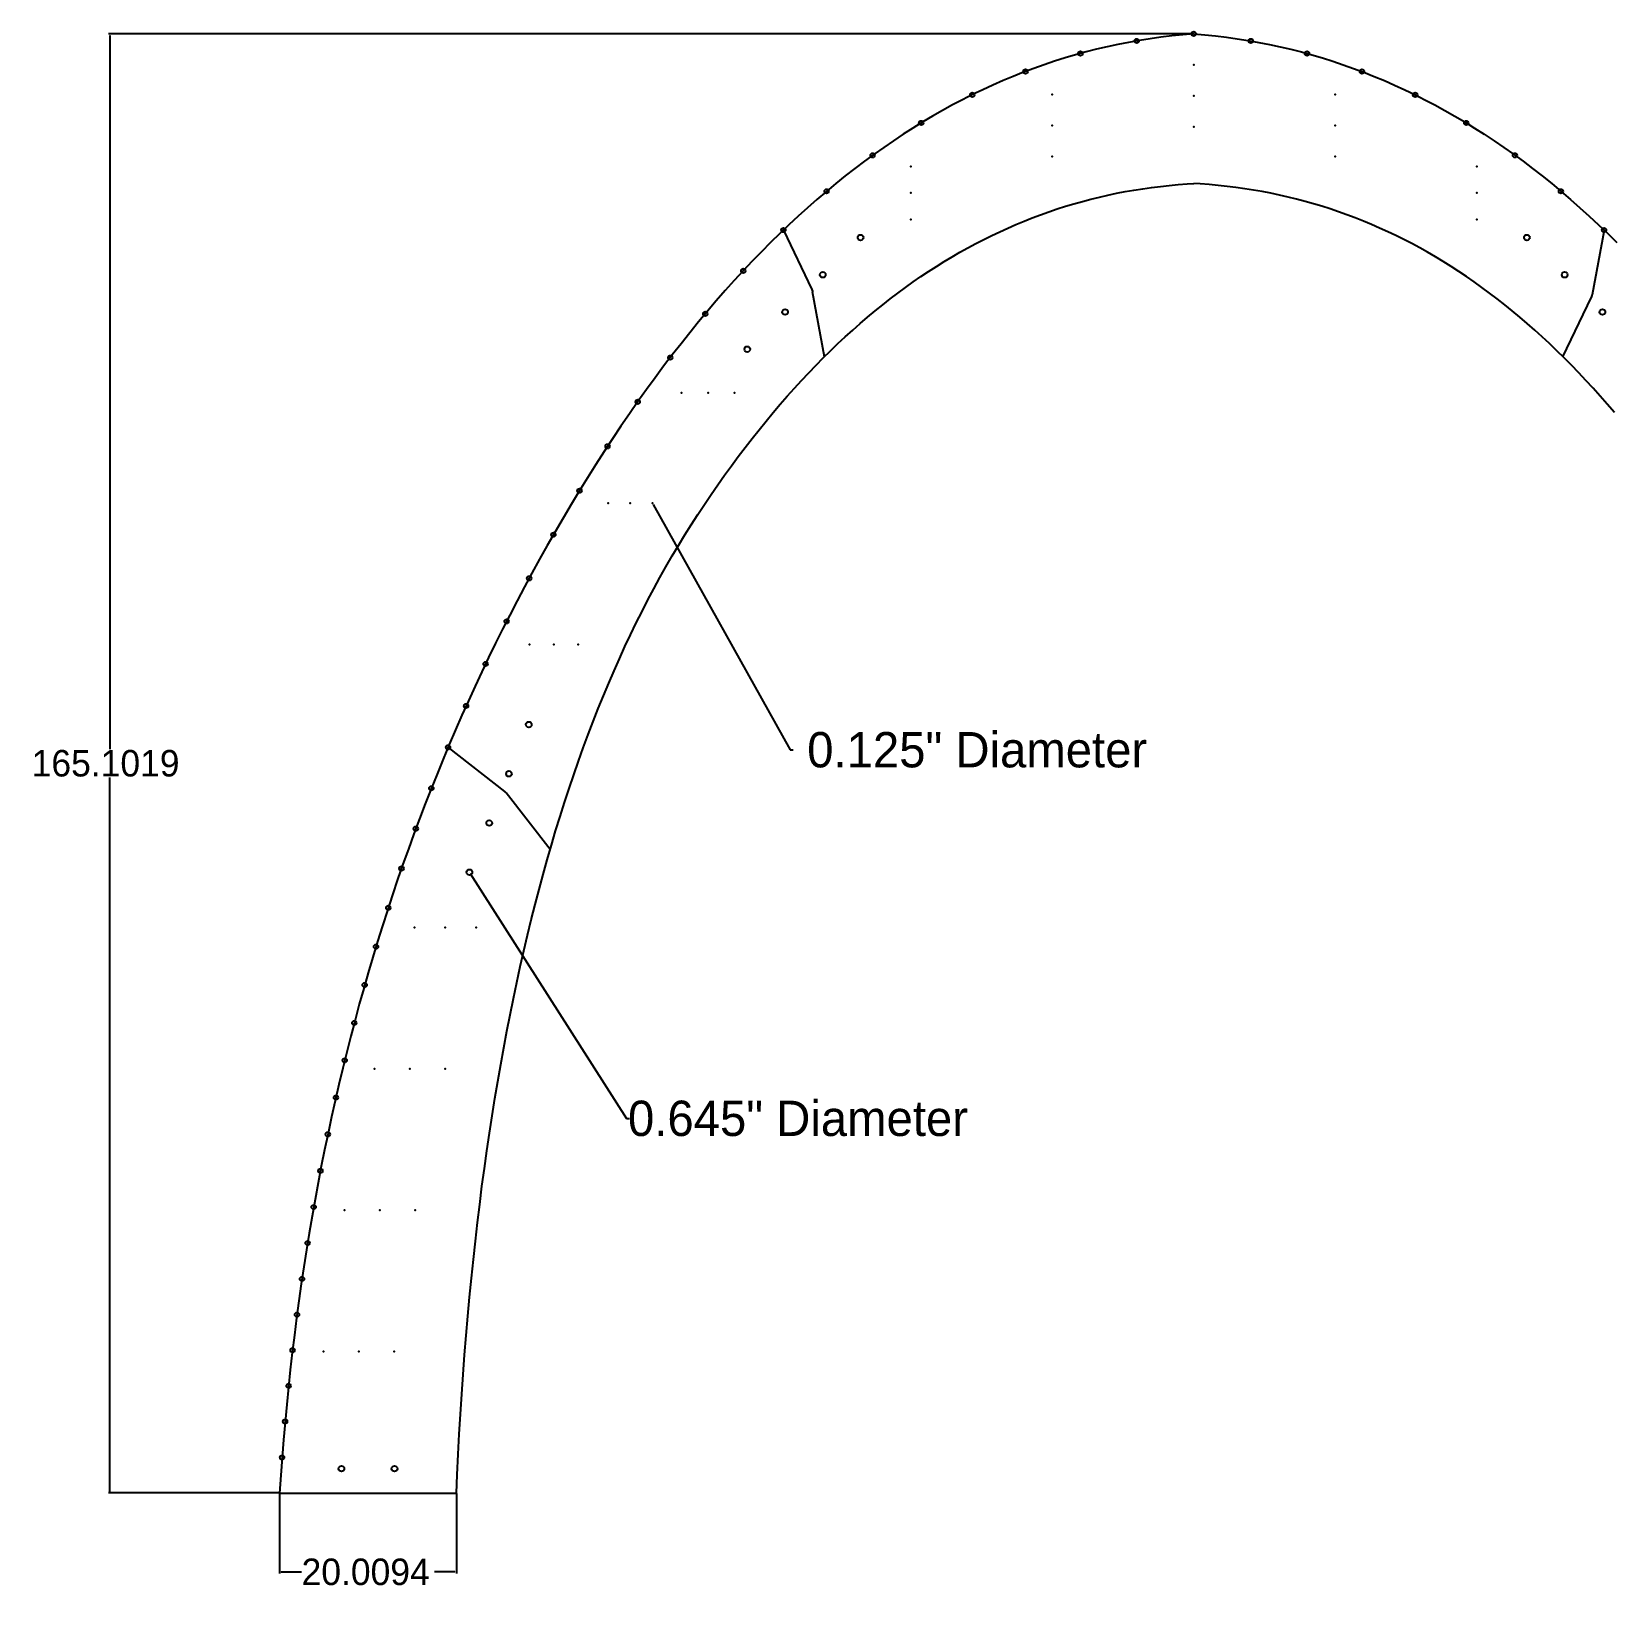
# Model space of a CAD drawing. Extents: x 1 to 322, y 1 to 270.
# Drawn here: x 35.4 to 214.5, y 93.4 to 270.1 of the extents above; entities that cross this region are included whole.
import ezdxf

# ---------------------------------------------------------------- set-up
doc = ezdxf.new("R2010")
doc.units = 0
doc.layers.get('0').update_dxf_attribs({"linetype": 'CONTINUOUS'})
doc.layers.get('DEFPOINTS').update_dxf_attribs({"linetype": 'CONTINUOUS'})
for name, color, linetype in [('ANNOTATION', 7, 'CONTINUOUS'), ('DRILLING', 3, 'CONTINUOUS'), ('RIB_INDICATION', 1, 'CONTINUOUS')]:
    doc.layers.add(name, color=color, linetype=linetype)
doc.dimstyles.get("Standard").update_dxf_attribs({"dimtxt": 0.18, "dimasz": 0.18, "dimexe": 0.18, "dimexo": 0.0625, "dimgap": 0.09, "dimtad": 0, "dimtih": 1, "dimtoh": 1, "dimzin": 0, "dimcen": 0.09, "dimazin": 3, "dimtfac": 1, "dimtofl": 0, "dimtmove": 0, "dimatfit": 3})

# ---------------------------------------------------------------- blocks, each defined once
blk = doc.blocks.new('*U166')
at = {"layer": 'ANNOTATION', "linetype": 'BYBLOCK'}
blk.add_line((121.21, 188.83), (121.57, 188.83), dxfattribs=at)
blk.add_lwpolyline([(105.71, 216.6), (121.21, 188.83)], dxfattribs=at)
at = {"layer": 'ANNOTATION'}
blk.add_solid([(105.69, 216.58), (105.63, 216.76), (105.74, 216.61)], dxfattribs=at)
blk.add_text(' 0.125" Diameter', height=4, dxfattribs=at).set_placement((121.66, 186.86))
blk = doc.blocks.new('*U169')
at = {"layer": 'ANNOTATION', "linetype": 'BYBLOCK'}
blk.add_line((102.7, 147.12), (103.06, 147.12), dxfattribs=at)
blk.add_lwpolyline([(85.03, 174.84), (102.7, 147.12)], dxfattribs=at)
at = {"layer": 'ANNOTATION'}
blk.add_solid([(85.01, 174.83), (84.94, 175), (85.06, 174.86)], dxfattribs=at)
blk.add_text('0.645" Diameter', height=4, dxfattribs=at).set_placement((102.87, 145.15))
blk = doc.blocks.new('*U81')
at = {"layer": 'DRILLING'}
blk.add_point((0, 0), dxfattribs=at)
blk = doc.blocks.new('*U83')
at = {"layer": 'DRILLING', "color": 0, "linetype": 'BYBLOCK'}
for p in [(0, 0), (4, 0), (8, 0)]:
    blk.add_blockref('*U81', p, dxfattribs=at)
blk = doc.blocks.new('*U84')
at = {"layer": 'DRILLING'}
blk.add_point((0, 0), dxfattribs=at)
blk = doc.blocks.new('*U85')
at = {"layer": 'DRILLING', "color": 0, "linetype": 'BYBLOCK'}
for p in [(0, 0), (4, 0), (8, 0)]:
    blk.add_blockref('*U84', p, dxfattribs=at)
blk = doc.blocks.new('*U86')
at = {"layer": 'DRILLING'}
blk.add_point((0, 0), dxfattribs=at)
blk = doc.blocks.new('*U87')
at = {"layer": 'DRILLING', "color": 0, "linetype": 'BYBLOCK'}
for p in [(0, 0), (4, 0), (8, 0)]:
    blk.add_blockref('*U86', p, dxfattribs=at)
blk = doc.blocks.new('*U88')
at = {"layer": 'DRILLING'}
blk.add_point((0, 0), dxfattribs=at)
blk = doc.blocks.new('*U89')
at = {"layer": 'DRILLING', "color": 0, "linetype": 'BYBLOCK'}
for p in [(0, 0), (3.5, 0), (7, 0)]:
    blk.add_blockref('*U88', p, dxfattribs=at)
blk = doc.blocks.new('*U90')
at = {"layer": 'DRILLING'}
blk.add_point((0, 0), dxfattribs=at)
blk = doc.blocks.new('*U91')
at = {"layer": 'DRILLING', "color": 0, "linetype": 'BYBLOCK'}
for p in [(0, 0), (2.75, 0), (5.5, 0)]:
    blk.add_blockref('*U90', p, dxfattribs=at)
blk = doc.blocks.new('*U92')
at = {"layer": 'DRILLING'}
blk.add_point((0, 0), dxfattribs=at)
blk = doc.blocks.new('*U93')
at = {"layer": 'DRILLING', "color": 0, "linetype": 'BYBLOCK'}
for p in [(0, 0), (2.5, 0), (5, 0)]:
    blk.add_blockref('*U92', p, dxfattribs=at)
blk = doc.blocks.new('*U94')
at = {"layer": 'DRILLING'}
blk.add_point((0, 0), dxfattribs=at)
blk = doc.blocks.new('*U95')
at = {"layer": 'DRILLING', "color": 0, "linetype": 'BYBLOCK'}
for p in [(0, 0), (3, 0), (6, 0)]:
    blk.add_blockref('*U94', p, dxfattribs=at)
blk = doc.blocks.new('*U96')
at = {"layer": 'DRILLING'}
blk.add_point((0, 0), dxfattribs=at)
blk = doc.blocks.new('*U97')
at = {"layer": 'DRILLING', "color": 0, "linetype": 'BYBLOCK'}
for p in [(0, 0), (3.5, 0), (7, 0)]:
    blk.add_blockref('*U96', p, dxfattribs=at)
blk = doc.blocks.new('*U98')
at = {"layer": 'DRILLING'}
blk.add_point((0, 0), dxfattribs=at)
blk = doc.blocks.new('*U99')
at = {"layer": 'DRILLING', "color": 0, "linetype": 'BYBLOCK'}
for p in [(0, 0), (3, 0), (6, 0)]:
    blk.add_blockref('*U98', p, dxfattribs=at)
blk = doc.blocks.new('*U114')
at = {"layer": 'DRILLING'}
blk.add_point((0, 0), dxfattribs=at)
blk = doc.blocks.new('*U115')
at = {"layer": 'DRILLING', "color": 0, "linetype": 'BYBLOCK'}
for p in [(0, 0), (3.5, 0), (7, 0)]:
    blk.add_blockref('*U114', p, dxfattribs=at)
blk = doc.blocks.new('*U116')
at = {"layer": 'DRILLING'}
blk.add_point((0, 0), dxfattribs=at)
blk = doc.blocks.new('*U117')
at = {"layer": 'DRILLING', "color": 0, "linetype": 'BYBLOCK'}
for p in [(0, 0), (3, 0), (6, 0)]:
    blk.add_blockref('*U116', p, dxfattribs=at)
blk = doc.blocks.new('*U118')
at = {"layer": 'DRILLING'}
blk.add_point((0, 0), dxfattribs=at)
blk = doc.blocks.new('*U119')
at = {"layer": 'DRILLING', "color": 0, "linetype": 'BYBLOCK'}
for p in [(0, 0), (3.5, 0), (7, 0)]:
    blk.add_blockref('*U118', p, dxfattribs=at)
blk = doc.blocks.new('*U171')
at = {"layer": 'ANNOTATION', "color": 0}
blk.add_text('20.0094', height=3, dxfattribs=at).set_placement((65.94, 94.34))
blk = doc.blocks.new('*D158')
at = {"layer": 'ANNOTATION', "color": 0}
for p, q in [((63.45, 104.69), (63.45, 95.64)), ((83.46, 104.69), (83.46, 95.64)), ((63.63, 95.82), (65.94, 95.82)), ((83.28, 95.82), (80.97, 95.82))]:
    blk.add_line(p, q, dxfattribs=at)
for points in [[(63.63, 95.85), (63.63, 95.79), (63.45, 95.82)], [(83.28, 95.85), (83.28, 95.79), (83.46, 95.82)]]:
    blk.add_solid(points, dxfattribs=at)
at = {"layer": 'DEFPOINTS', "color": 0}
for p in [(63.45, 104.76), (83.46, 104.76), (83.46, 95.82)]:
    blk.add_point(p, dxfattribs=at)
blk.add_blockref('*U171', (0, 0))
blk = doc.blocks.new('*U170')
at = {"layer": 'ANNOTATION', "color": 0}
blk.add_text('165.1019', height=3, dxfattribs=at).set_placement((35.4, 185.83))
blk = doc.blocks.new('*D159')
at = {"layer": 'ANNOTATION', "color": 0}
for p, q in [((166.82, 269.86), (44.08, 269.86)), ((44.26, 269.68), (44.26, 188.92)), ((44.26, 104.94), (44.26, 185.7)), ((63.39, 104.76), (44.08, 104.76))]:
    blk.add_line(p, q, dxfattribs=at)
for points in [[(44.23, 269.68), (44.29, 269.68), (44.26, 269.86)], [(44.23, 104.94), (44.29, 104.94), (44.26, 104.76)]]:
    blk.add_solid(points, dxfattribs=at)
at = {"layer": 'DEFPOINTS', "color": 0}
for p in [(44.26, 269.86), (166.88, 269.86), (63.45, 104.76)]:
    blk.add_point(p, dxfattribs=at)
blk.add_blockref('*U170', (0, 0))

msp = doc.modelspace()

# ---------------------------------------------------------------- linework, layer by layer
for p, q in [((120.45125, 247.65269), (123.67954, 240.92443)), ((213.31156, 247.65269), (211.96854, 240.31188)), ((125.10465, 233.33099), (123.76162, 240.67181)), ((208.65816, 233.33099), (211.88645, 240.05925)), ((82.51251, 189.12426), (88.90342, 184.13693)), ((94.06388, 177.57288), (89.07656, 183.96379)), ((63.44897, 104.75536), (83.45837, 104.75536))]:
    msp.add_line(p, q)
for points in [[(166.88141, 269.85726), (165.64123, 269.75332), (164.40593, 269.62702), (163.17552, 269.47835), (161.95, 269.30733), (160.72936, 269.11395), (159.51361, 268.8982), (158.30275, 268.6601), (157.09677, 268.39964), (155.89568, 268.11681), (154.69947, 267.81163), (153.50815, 267.48408), (152.32171, 267.13418), (151.14016, 266.76191), (149.9635, 266.36728), (148.79172, 265.9503), (147.62483, 265.51095), (146.46283, 265.04924), (145.30571, 264.56517), (144.15347, 264.05875), (143.00612, 263.52996), (141.86366, 262.97881), (140.72609, 262.4053), (139.5934, 261.80943), (138.46559, 261.1912), (137.34267, 260.55061), (136.22464, 259.88766), (135.1115, 259.20235), (134.00323, 258.49468), (132.89986, 257.76464), (131.80137, 257.01225), (130.70777, 256.2375), (129.61905, 255.44038), (128.53522, 254.62091), (127.45628, 253.77908), (126.38222, 252.91488), (125.31304, 252.02833), (124.24876, 251.11941), (123.18936, 250.18814), (122.13484, 249.2345), (121.08521, 248.25851), (120.04047, 247.26015), (119.00061, 246.23943), (117.96564, 245.19636), (116.93555, 244.13092), (115.91035, 243.04312), (114.89004, 241.93296), (113.87461, 240.80044), (112.86407, 239.64556), (111.85841, 238.46832), (110.85764, 237.26872), (109.86176, 236.04676), (108.87076, 234.80244), (107.88465, 233.53576), (106.90342, 232.24672), (105.92708, 230.93532), (104.95563, 229.60156), (103.98906, 228.24543), (103.02738, 226.86695), (102.07058, 225.46611), (101.11867, 224.0429), (100.17164, 222.59734), (99.2295, 221.12941), (98.29225, 219.63913), (97.35988, 218.12648), (96.43621, 216.59879), (95.52504, 215.06336), (94.62637, 213.52019), (93.74021, 211.96929), (92.86654, 210.41065), (92.00538, 208.84427), (91.15672, 207.27015), (90.32056, 205.68829), (89.49691, 204.0987), (88.68575, 202.50137), (87.8871, 200.8963), (87.10095, 199.2835), (86.3273, 197.66296), (85.56616, 196.03468), (84.81751, 194.39866), (84.08137, 192.7549), (83.35773, 191.10341), (82.64659, 189.44418), (81.94796, 187.77721), (81.26183, 186.10251), (80.58819, 184.42007), (79.92706, 182.72989), (79.27844, 181.03197), (78.64231, 179.32631), (78.01869, 177.61292), (77.40757, 175.89179), (76.80895, 174.16292), (76.22283, 172.42632), (75.64922, 170.68197), (75.0881, 168.92989), (74.53949, 167.17008), (74.00338, 165.40252), (73.47978, 163.62723), (72.96867, 161.8442), (72.47007, 160.05343), (71.98397, 158.25493), (71.51037, 156.44868), (71.04927, 154.6347), (70.60068, 152.81299), (70.16458, 150.98353), (69.74099, 149.14634), (69.3299, 147.30141), (68.93132, 145.44874), (68.54523, 143.58834), (68.17165, 141.72019), (67.81057, 139.84431), (67.46199, 137.9607), (67.12591, 136.06934), (66.80234, 134.17025), (66.49127, 132.26342), (66.1927, 130.34885), (65.90663, 128.42655), (65.63306, 126.4965), (65.372, 124.55872), (65.12344, 122.61321), (64.88738, 120.65995), (64.66382, 118.69896), (64.45276, 116.73023), (64.25421, 114.75376), (64.06816, 112.76956), (63.89461, 110.77761), (63.73356, 108.77793), (63.58501, 106.77052), (63.44897, 104.75536)], [(166.88141, 269.85726), (168.12159, 269.75332), (169.35688, 269.62702), (170.58729, 269.47835), (171.81281, 269.30733), (173.03345, 269.11395), (174.2492, 268.8982), (175.46007, 268.6601), (176.66604, 268.39964), (177.86714, 268.11681), (179.06334, 267.81163), (180.25467, 267.48408), (181.4411, 267.13418), (182.62265, 266.76191), (183.79931, 266.36728), (184.97109, 265.9503), (186.13798, 265.51095), (187.29999, 265.04924), (188.45711, 264.56517), (189.60934, 264.05875), (190.75669, 263.52996), (191.89915, 262.97881), (193.03673, 262.4053), (194.16942, 261.80943), (195.29722, 261.1912), (196.42014, 260.55061), (197.53817, 259.88766), (198.65132, 259.20235), (199.75958, 258.49468), (200.86295, 257.76464), (201.96144, 257.01225), (203.05505, 256.2375), (204.14376, 255.44038), (205.22759, 254.62091), (206.30654, 253.77908), (207.3806, 252.91488), (208.44977, 252.02833), (209.51406, 251.11941), (210.57346, 250.18814), (211.62797, 249.2345), (212.6776, 248.25851), (213.72235, 247.26015), (214.7622, 246.23943)], [(83.45837, 104.75536), (83.54994, 106.82965), (83.66311, 109.13549), (83.78684, 111.42271), (83.92112, 113.6913), (84.06594, 115.94125), (84.2213, 118.17256), (84.38719, 120.38521), (84.56359, 122.57921), (84.7505, 124.75453), (84.94792, 126.91117), (85.15582, 129.04913), (85.37421, 131.16839), (85.60307, 133.26895), (85.84238, 135.3508), (86.09215, 137.41393), (86.35235, 139.45833), (86.62297, 141.484), (86.90401, 143.49092), (87.19545, 145.47908), (87.49727, 147.44849), (87.80946, 149.39913), (88.13202, 151.33099), (88.46491, 153.24406), (88.80813, 155.13834), (89.16167, 157.01382), (89.52549, 158.87049), (89.8996, 160.70835), (90.28396, 162.52738), (90.67857, 164.32759), (91.0834, 166.10895), (91.49843, 167.87148), (91.92364, 169.61515), (92.35902, 171.33998), (92.80454, 173.04594), (93.26017, 174.73304), (93.7259, 176.40128), (94.20171, 178.05064), (94.68756, 179.68113), (95.18344, 181.29275), (95.68931, 182.88549), (96.20516, 184.45935), (96.73096, 186.01434), (97.26668, 187.55045), (97.81229, 189.06769), (98.36776, 190.56607), (98.93308, 192.04557), (99.5082, 193.50622), (100.09309, 194.94802), (100.68774, 196.37097), (101.29211, 197.7751), (101.90616, 199.1604), (102.52987, 200.52689), (103.16321, 201.87458), (103.80615, 203.2035), (104.45865, 204.51366), (105.12069, 205.80508), (105.79224, 207.07779), (106.47327, 208.3318), (107.16374, 209.56714), (107.86363, 210.78384), (108.57292, 211.98193), (109.29156, 213.16145), (110.01955, 214.32242), (110.75952, 215.46902), (111.51167, 216.60542), (112.27077, 217.72754), (113.03408, 218.83131), (113.80157, 219.91673), (114.57322, 220.98381), (115.34899, 222.03259), (116.12885, 223.06306), (116.91277, 224.07527), (117.70073, 225.06921), (118.49269, 226.04493), (119.28863, 227.00244), (120.08852, 227.94177), (120.89232, 228.86296), (121.70002, 229.76603), (122.51159, 230.65101), (123.327, 231.51795), (124.14623, 232.36689), (124.96926, 233.19785), (125.79607, 234.01089), (126.62664, 234.80606), (127.46095, 235.58339), (128.29899, 236.34293), (129.14075, 237.08475), (129.98622, 237.80888), (130.83539, 238.51539), (131.68826, 239.20434), (132.54483, 239.87577), (133.40511, 240.52976), (134.26909, 241.16637), (135.13679, 241.78565), (136.00823, 242.38767), (136.88342, 242.97249), (137.76238, 243.54019), (138.64514, 244.09082), (139.53174, 244.62445), (140.4222, 245.14114), (141.31657, 245.64097), (142.21488, 246.124), (143.11719, 246.59027), (144.02355, 247.03987), (144.93402, 247.47284), (145.84865, 247.88925), (146.7675, 248.28915), (147.69065, 248.67259), (148.61817, 249.03961), (149.55013, 249.39027), (150.4866, 249.72461), (151.42767, 250.04267), (152.37342, 250.34447), (153.32393, 250.63006), (154.27928, 250.89945), (155.23957, 251.15267), (156.20487, 251.38973), (157.17528, 251.61066), (158.15089, 251.81545), (159.13177, 252.0041), (160.11802, 252.17663), (161.10973, 252.33303), (162.10696, 252.47327), (163.10982, 252.59736), (164.11838, 252.70527), (165.1327, 252.79698), (166.15287, 252.87246), (166.88141, 252.91452)], [(214.47418, 227.00244), (213.6743, 227.94177), (212.87049, 228.86296), (212.06279, 229.76603), (211.25122, 230.65101), (210.43581, 231.51795), (209.61658, 232.36689), (208.79355, 233.19785), (207.96675, 234.01089), (207.13618, 234.80606), (206.30187, 235.58339), (205.46382, 236.34293), (204.62206, 237.08475), (203.7766, 237.80888), (202.92742, 238.51539), (202.07455, 239.20434), (201.21798, 239.87577), (200.35771, 240.52976), (199.49372, 241.16637), (198.62602, 241.78565), (197.75459, 242.38767), (196.8794, 242.97249), (196.00043, 243.54019), (195.11767, 244.09082), (194.23108, 244.62445), (193.34061, 245.14114), (192.44625, 245.64097), (191.54793, 246.124), (190.64562, 246.59027), (189.73926, 247.03987), (188.8288, 247.47284), (187.91417, 247.88925), (186.99531, 248.28915), (186.07216, 248.67259), (185.14464, 249.03961), (184.21269, 249.39027), (183.27621, 249.72461), (182.33514, 250.04267), (181.38939, 250.34447), (180.43889, 250.63006), (179.48353, 250.89945), (178.52325, 251.15267), (177.55794, 251.38973), (176.58753, 251.61066), (175.61193, 251.81545), (174.63104, 252.0041), (173.64479, 252.17663), (172.65309, 252.33303), (171.65585, 252.47327), (170.65299, 252.59736), (169.64444, 252.70527), (168.63011, 252.79698), (167.60994, 252.87246), (166.88141, 252.91452)]]:
    msp.add_lwpolyline(points)
for points in [[(123.68, 240.924, 0), (123.68, 240.923, 0), (123.681, 240.921, 0), (123.682, 240.919, 0), (123.683, 240.917, 0), (123.684, 240.915, 0), (123.685, 240.913, 0), (123.686, 240.911, 0), (123.687, 240.909, 0), (123.688, 240.907, 0), (123.688, 240.905, 0), (123.689, 240.904, 0), (123.69, 240.902, 0), (123.691, 240.9, 0), (123.692, 240.898, 0), (123.693, 240.896, 0), (123.694, 240.894, 0), (123.694, 240.892, 0), (123.695, 240.89, 0), (123.696, 240.888, 0), (123.697, 240.886, 0), (123.698, 240.884, 0), (123.698, 240.882, 0), (123.699, 240.881, 0), (123.7, 240.879, 0), (123.701, 240.877, 0), (123.702, 240.875, 0), (123.703, 240.873, 0), (123.703, 240.871, 0), (123.704, 240.869, 0), (123.705, 240.867, 0), (123.706, 240.865, 0), (123.706, 240.863, 0), (123.707, 240.861, 0), (123.708, 240.859, 0), (123.709, 240.857, 0), (123.71, 240.855, 0), (123.71, 240.853, 0), (123.711, 240.851, 0), (123.712, 240.849, 0), (123.713, 240.847, 0), (123.713, 240.845, 0), (123.714, 240.843, 0), (123.715, 240.842, 0), (123.716, 240.84, 0), (123.716, 240.838, 0), (123.717, 240.836, 0), (123.718, 240.834, 0), (123.718, 240.832, 0), (123.719, 240.83, 0), (123.72, 240.828, 0), (123.721, 240.826, 0), (123.721, 240.824, 0), (123.722, 240.822, 0), (123.723, 240.82, 0), (123.723, 240.818, 0), (123.724, 240.816, 0), (123.725, 240.814, 0), (123.725, 240.812, 0), (123.726, 240.81, 0), (123.727, 240.808, 0), (123.727, 240.806, 0), (123.728, 240.804, 0), (123.729, 240.802, 0), (123.729, 240.8, 0), (123.73, 240.798, 0), (123.731, 240.796, 0), (123.731, 240.794, 0), (123.732, 240.792, 0), (123.732, 240.79, 0), (123.733, 240.788, 0), (123.734, 240.786, 0), (123.734, 240.784, 0), (123.735, 240.782, 0), (123.736, 240.78, 0), (123.736, 240.778, 0), (123.737, 240.776, 0), (123.737, 240.774, 0), (123.738, 240.772, 0), (123.739, 240.77, 0), (123.739, 240.768, 0), (123.74, 240.766, 0), (123.74, 240.764, 0), (123.741, 240.762, 0), (123.741, 240.76, 0), (123.742, 240.758, 0), (123.743, 240.756, 0), (123.743, 240.754, 0), (123.744, 240.752, 0), (123.744, 240.749, 0), (123.745, 240.747, 0), (123.745, 240.745, 0), (123.746, 240.743, 0), (123.746, 240.741, 0), (123.747, 240.739, 0), (123.747, 240.737, 0), (123.748, 240.735, 0), (123.748, 240.733, 0), (123.749, 240.731, 0), (123.749, 240.729, 0), (123.75, 240.727, 0), (123.75, 240.725, 0), (123.751, 240.723, 0), (123.751, 240.721, 0), (123.752, 240.719, 0), (123.752, 240.717, 0), (123.753, 240.715, 0), (123.753, 240.713, 0), (123.754, 240.711, 0), (123.754, 240.709, 0), (123.755, 240.707, 0), (123.755, 240.705, 0), (123.755, 240.703, 0), (123.756, 240.701, 0), (123.756, 240.699, 0), (123.757, 240.696, 0), (123.757, 240.694, 0), (123.758, 240.692, 0), (123.758, 240.69, 0), (123.758, 240.688, 0), (123.759, 240.686, 0), (123.759, 240.684, 0), (123.76, 240.682, 0), (123.76, 240.68, 0), (123.76, 240.678, 0), (123.761, 240.676, 0), (123.761, 240.674, 0), (123.762, 240.672, 0)], [(211.886, 240.059, 0), (211.887, 240.061, 0), (211.888, 240.063, 0), (211.889, 240.065, 0), (211.89, 240.067, 0), (211.891, 240.069, 0), (211.892, 240.071, 0), (211.893, 240.073, 0), (211.894, 240.074, 0), (211.894, 240.076, 0), (211.895, 240.078, 0), (211.896, 240.08, 0), (211.897, 240.082, 0), (211.898, 240.084, 0), (211.899, 240.086, 0), (211.9, 240.088, 0), (211.9, 240.09, 0), (211.901, 240.092, 0), (211.902, 240.094, 0), (211.903, 240.095, 0), (211.904, 240.097, 0), (211.905, 240.099, 0), (211.905, 240.101, 0), (211.906, 240.103, 0), (211.907, 240.105, 0), (211.908, 240.107, 0), (211.909, 240.109, 0), (211.909, 240.111, 0), (211.91, 240.113, 0), (211.911, 240.115, 0), (211.912, 240.117, 0), (211.913, 240.119, 0), (211.913, 240.121, 0), (211.914, 240.123, 0), (211.915, 240.125, 0), (211.916, 240.126, 0), (211.916, 240.128, 0), (211.917, 240.13, 0), (211.918, 240.132, 0), (211.919, 240.134, 0), (211.919, 240.136, 0), (211.92, 240.138, 0), (211.921, 240.14, 0), (211.922, 240.142, 0), (211.922, 240.144, 0), (211.923, 240.146, 0), (211.924, 240.148, 0), (211.925, 240.15, 0), (211.925, 240.152, 0), (211.926, 240.154, 0), (211.927, 240.156, 0), (211.927, 240.158, 0), (211.928, 240.16, 0), (211.929, 240.162, 0), (211.93, 240.164, 0), (211.93, 240.166, 0), (211.931, 240.168, 0), (211.932, 240.17, 0), (211.932, 240.172, 0), (211.933, 240.174, 0), (211.934, 240.176, 0), (211.934, 240.178, 0), (211.935, 240.18, 0), (211.936, 240.182, 0), (211.936, 240.184, 0), (211.937, 240.186, 0), (211.937, 240.188, 0), (211.938, 240.19, 0), (211.939, 240.192, 0), (211.939, 240.194, 0), (211.94, 240.196, 0), (211.941, 240.198, 0), (211.941, 240.2, 0), (211.942, 240.202, 0), (211.942, 240.204, 0), (211.943, 240.206, 0), (211.944, 240.208, 0), (211.944, 240.21, 0), (211.945, 240.212, 0), (211.945, 240.214, 0), (211.946, 240.216, 0), (211.947, 240.218, 0), (211.947, 240.22, 0), (211.948, 240.222, 0), (211.948, 240.224, 0), (211.949, 240.226, 0), (211.949, 240.228, 0), (211.95, 240.23, 0), (211.951, 240.232, 0), (211.951, 240.234, 0), (211.952, 240.236, 0), (211.952, 240.238, 0), (211.953, 240.24, 0), (211.953, 240.242, 0), (211.954, 240.244, 0), (211.954, 240.246, 0), (211.955, 240.248, 0), (211.955, 240.25, 0), (211.956, 240.252, 0), (211.956, 240.255, 0), (211.957, 240.257, 0), (211.957, 240.259, 0), (211.958, 240.261, 0), (211.958, 240.263, 0), (211.959, 240.265, 0), (211.959, 240.267, 0), (211.96, 240.269, 0), (211.96, 240.271, 0), (211.961, 240.273, 0), (211.961, 240.275, 0), (211.962, 240.277, 0), (211.962, 240.279, 0), (211.962, 240.281, 0), (211.963, 240.283, 0), (211.963, 240.285, 0), (211.964, 240.287, 0), (211.964, 240.289, 0), (211.965, 240.291, 0), (211.965, 240.293, 0), (211.965, 240.295, 0), (211.966, 240.297, 0), (211.966, 240.3, 0), (211.967, 240.302, 0), (211.967, 240.304, 0), (211.967, 240.306, 0), (211.968, 240.308, 0), (211.968, 240.31, 0), (211.969, 240.312, 0)], [(89.0766, 183.964, 0), (89.0754, 183.965, 0), (89.0742, 183.967, 0), (89.073, 183.968, 0), (89.0718, 183.97, 0), (89.0706, 183.971, 0), (89.0694, 183.973, 0), (89.0682, 183.974, 0), (89.067, 183.976, 0), (89.0658, 183.977, 0), (89.0645, 183.979, 0), (89.0633, 183.98, 0), (89.0621, 183.982, 0), (89.0609, 183.983, 0), (89.0596, 183.985, 0), (89.0584, 183.986, 0), (89.0572, 183.988, 0), (89.0559, 183.989, 0), (89.0547, 183.991, 0), (89.0535, 183.992, 0), (89.0522, 183.994, 0), (89.051, 183.995, 0), (89.0497, 183.997, 0), (89.0485, 183.998, 0), (89.0472, 184, 0), (89.0459, 184.001, 0), (89.0447, 184.003, 0), (89.0434, 184.004, 0), (89.0422, 184.005, 0), (89.0409, 184.007, 0), (89.0396, 184.008, 0), (89.0383, 184.01, 0), (89.037, 184.011, 0), (89.0358, 184.013, 0), (89.0345, 184.014, 0), (89.0332, 184.016, 0), (89.0319, 184.017, 0), (89.0306, 184.018, 0), (89.0293, 184.02, 0), (89.028, 184.021, 0), (89.0267, 184.023, 0), (89.0254, 184.024, 0), (89.0241, 184.026, 0), (89.0228, 184.027, 0), (89.0215, 184.028, 0), (89.0201, 184.03, 0), (89.0188, 184.031, 0), (89.0175, 184.033, 0), (89.0162, 184.034, 0), (89.0148, 184.036, 0), (89.0135, 184.037, 0), (89.0122, 184.038, 0), (89.0108, 184.04, 0), (89.0095, 184.041, 0), (89.0082, 184.043, 0), (89.0068, 184.044, 0), (89.0055, 184.045, 0), (89.0041, 184.047, 0), (89.0028, 184.048, 0), (89.0014, 184.049, 0), (89.0001, 184.051, 0), (88.9987, 184.052, 0), (88.9973, 184.054, 0), (88.996, 184.055, 0), (88.9946, 184.056, 0), (88.9932, 184.058, 0), (88.9919, 184.059, 0), (88.9905, 184.06, 0), (88.9891, 184.062, 0), (88.9877, 184.063, 0), (88.9863, 184.064, 0), (88.9849, 184.066, 0), (88.9836, 184.067, 0), (88.9822, 184.069, 0), (88.9808, 184.07, 0), (88.9794, 184.071, 0), (88.978, 184.073, 0), (88.9766, 184.074, 0), (88.9752, 184.075, 0), (88.9738, 184.077, 0), (88.9724, 184.078, 0), (88.9709, 184.079, 0), (88.9695, 184.081, 0), (88.9681, 184.082, 0), (88.9667, 184.083, 0), (88.9653, 184.084, 0), (88.9638, 184.086, 0), (88.9624, 184.087, 0), (88.961, 184.088, 0), (88.9596, 184.09, 0), (88.9581, 184.091, 0), (88.9567, 184.092, 0), (88.9552, 184.094, 0), (88.9538, 184.095, 0), (88.9524, 184.096, 0), (88.9509, 184.097, 0), (88.9495, 184.099, 0), (88.948, 184.1, 0), (88.9466, 184.101, 0), (88.9451, 184.103, 0), (88.9436, 184.104, 0), (88.9422, 184.105, 0), (88.9407, 184.106, 0), (88.9393, 184.108, 0), (88.9378, 184.109, 0), (88.9363, 184.11, 0), (88.9349, 184.111, 0), (88.9334, 184.113, 0), (88.9319, 184.114, 0), (88.9304, 184.115, 0), (88.9289, 184.116, 0), (88.9275, 184.118, 0), (88.926, 184.119, 0), (88.9245, 184.12, 0), (88.923, 184.121, 0), (88.9215, 184.122, 0), (88.92, 184.124, 0), (88.9185, 184.125, 0), (88.917, 184.126, 0), (88.9155, 184.127, 0), (88.914, 184.129, 0), (88.9125, 184.13, 0), (88.911, 184.131, 0), (88.9095, 184.132, 0), (88.908, 184.133, 0), (88.9065, 184.135, 0), (88.9049, 184.136, 0), (88.9034, 184.137, 0)]]:
    msp.add_polyline3d(points)
at = {"layer": 'DRILLING'}
for centre in [(129.1845, 246.81293), (204.57831, 246.81293), (124.91347, 242.59887), (208.84935, 242.59887), (120.64243, 238.38481), (213.12038, 238.38481), (116.3714, 234.17076), (91.64086, 191.7008), (89.40575, 186.13265), (87.17065, 180.56449), (84.93554, 174.99634), (70.45367, 107.50536), (76.45367, 107.50536)]:
    msp.add_circle(centre, 0.3225, dxfattribs=at)
at = {"layer": 'RIB_INDICATION'}
for centre in [(160.42586, 269.06009), (166.88141, 269.85726), (173.33696, 269.06009), (154.06239, 267.63647), (179.70043, 267.63647), (147.84492, 265.59382), (185.91789, 265.59382), (141.82441, 262.95902), (191.9384, 262.95902), (136.0456, 259.77743), (197.71721, 259.77743), (130.54277, 256.11669), (203.22005, 256.11669), (125.33986, 252.05057), (208.42295, 252.05057), (120.45125, 247.65269), (213.31156, 247.65269), (115.91035, 243.04312), (111.61603, 238.17778), (107.65308, 233.23154), (103.97231, 228.22142), (100.55717, 223.18581), (97.38376, 218.16522), (94.43309, 213.18193), (91.68634, 208.2525), (89.13197, 203.38006), (86.75882, 198.56685), (84.55593, 193.81456), (82.51251, 189.12426), (80.61856, 184.49591), (78.86643, 179.92725), (77.24411, 175.41971), (75.74409, 170.9705), (74.35947, 166.57654), (73.08106, 162.23629), (71.90293, 157.94586), (70.81944, 153.70138), (69.82256, 149.5001), (68.90817, 145.3372), (68.073, 141.20771), (67.31046, 137.10792), (66.6168, 133.03291), (65.98863, 128.97757), (65.42292, 124.93671), (64.91698, 120.90494), (64.46847, 116.87673), (64.07536, 112.84637), (63.73356, 108.77793)]:
    msp.add_circle(centre, 0.25, dxfattribs=at)

# ---------------------------------------------------------------- block references
for name in ['*U166', '*U169']:
    msp.add_blockref(name, (0, 0))
at = {"layer": 'DRILLING', "xscale": -1, "rotation": 90}
for name, p in [('*U119', (166.88141, 266.34499)), ('*U115', (182.88141, 262.97892)), ('*U117', (198.90828, 254.86119))]:
    msp.add_blockref(name, p, dxfattribs=at)
at = {"layer": 'DRILLING', "rotation": 270}
for name, p in [('*U97', (150.88141, 262.97892)), ('*U99', (134.85453, 254.86119))]:
    msp.add_blockref(name, p, dxfattribs=at)
at = {"layer": 'DRILLING'}
for name, p in [('*U95', (108.93627, 229.25536)), ('*U93', (100.62621, 216.75536)), ('*U91', (91.72631, 200.75536)), ('*U89', (78.70189, 168.73842)), ('*U87', (74.19104, 152.75536)), ('*U85', (70.80264, 136.75536)), ('*U83', (68.42437, 120.75536))]:
    msp.add_blockref(name, p, dxfattribs=at)

# ---------------------------------------------------------------- dimensions: what is measured, and where the dimension line sits
at = {"layer": 'ANNOTATION'}
dim = msp.add_linear_dim(base=(44.25944, 269.85726), p1=(63.44897, 104.75536), p2=(166.88141, 269.85726), angle=90, dimstyle='Standard', override={"dimtxt": 3}, dxfattribs=at)
dim.commit()
dim.dimension.update_dxf_attribs({"geometry": '*D159', "text_midpoint": (44.25944, 187.30631)})
dim = msp.add_linear_dim(base=(83.45837, 95.81879), p1=(63.44897, 104.75536), p2=(83.45837, 104.75536), dimstyle='Standard', override={"dimtxt": 3}, dxfattribs=at)
dim.commit()
dim.dimension.update_dxf_attribs({"geometry": '*D158', "text_midpoint": (73.45367, 95.81879)})

doc.saveas('drawing.dxf')
